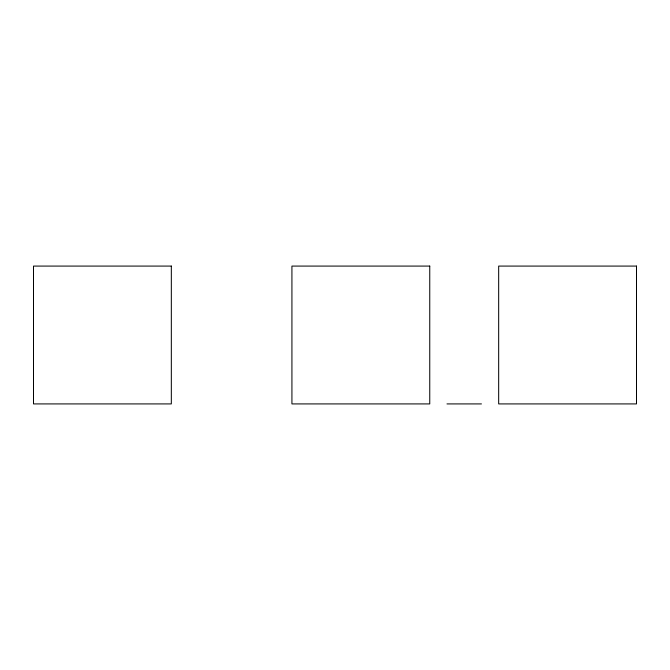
<?xml version="1.0" encoding="UTF-8"?>
<svg xmlns="http://www.w3.org/2000/svg" width="670" height="670" viewBox="0 0 670 670"><rect width="100%" height="100%" fill="white"/><g stroke="black" fill="none" stroke-linecap="round" stroke-linejoin="round"><path stroke-width="1" d="M446.982 403.918L481.445 403.918M171.327 266.082L33.5 266.082L33.5 403.918L171.327 403.918L171.327 266.082M429.755 266.082L291.927 266.082L291.927 403.918L429.755 403.918L429.755 266.082M636.5 266.082L498.673 266.082L498.673 403.918L636.5 403.918L636.5 266.082"/></g></svg>
